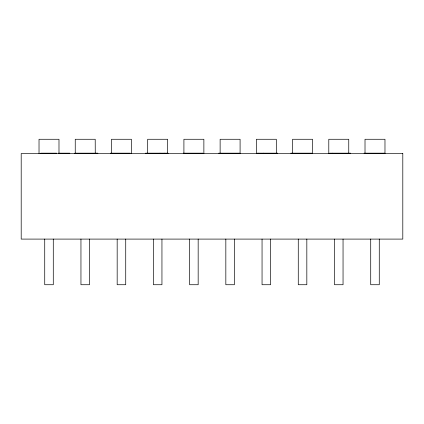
<?xml version="1.0" encoding="UTF-8"?>
<svg xmlns="http://www.w3.org/2000/svg" width="424" height="424" viewBox="0 0 424 424"><rect width="100%" height="100%" fill="white"/><g stroke="black" fill="none" stroke-linecap="round" stroke-linejoin="round"><path stroke-width="0.64" d="M58.454 153.175L69.801 153.175M130.285 153.175L110.505 153.175L110.505 153.536M202.767 153.175L183.385 153.175L183.385 153.536M218.673 153.175L239.788 153.175M290.779 153.175L311.979 153.175M329.453 153.175L350.563 153.175M364.046 153.175L384.854 153.175M384.976 153.536L384.976 139.273L365.011 139.273L365.011 153.536M379.273 239.094L379.273 284.727L370.714 284.727L370.714 239.094M348.756 153.536L348.756 139.273L328.791 139.273L328.791 153.536M343.048 239.094L343.048 284.727L334.494 284.727L334.494 239.094M332.268 153.175L332.268 153.536M312.536 153.536L312.536 139.273L292.571 139.273L292.571 153.536M306.828 239.094L306.828 284.727L298.273 284.727L298.273 239.094M277.625 153.536L277.625 153.175L256.971 153.175L256.971 153.536M276.316 153.536L276.316 139.273L256.35 139.273L256.35 153.536M270.607 239.094L270.607 284.727L262.053 284.727L262.053 239.094M263.553 153.175L263.553 153.536M258.894 153.175L258.894 153.536M240.09 153.536L240.09 139.273L220.13 139.273L220.13 153.536M234.387 239.094L234.387 284.727L225.833 284.727L225.833 239.094M203.87 153.536L203.87 139.273L183.91 139.273L183.91 153.536M202.571 153.175L202.571 153.536M198.167 239.094L198.167 284.727L189.613 284.727L189.613 239.094M183.687 153.175L183.687 153.536M168.037 153.536L168.037 153.175L145.591 153.175L145.591 153.536M167.65 153.536L167.65 139.273L147.684 139.273L147.684 153.536M164.168 153.175L164.168 153.536M161.947 239.094L161.947 284.727L153.393 284.727L153.393 239.094M159.975 153.175L159.975 153.536M131.429 153.536L131.429 139.273L111.464 139.273L111.464 153.536M125.727 239.094L125.727 284.727L117.172 284.727L117.172 239.094M97.817 153.536L97.817 153.175L75.18 153.175L75.18 153.536M95.262 153.536L95.209 139.273L75.244 139.273L75.244 153.536M89.506 239.094L89.506 284.727L80.952 284.727L80.952 239.094M74.545 153.175L74.545 153.536M58.989 153.536L58.989 139.273L39.024 139.273L39.024 153.536M56.646 153.536L56.646 153.175L40.778 153.175L40.778 153.536M53.286 239.094L53.286 284.727L44.727 284.727L44.727 239.094M402.8 153.536L21.2 153.536L21.2 239.094L402.8 239.094L402.8 153.536"/></g></svg>
